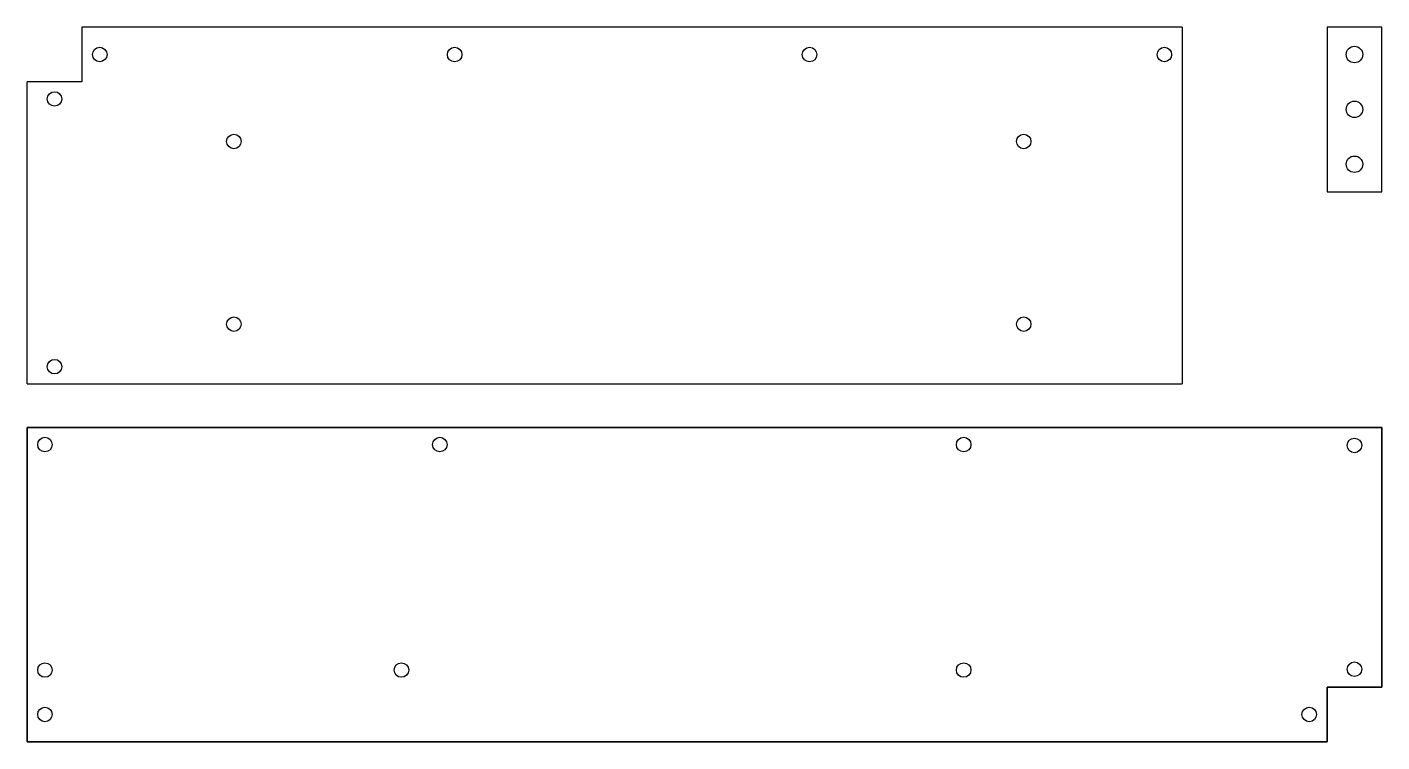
# Model space of a CAD drawing. Header units: millimetres. Extents: x 0 to 247, y 0 to 130.
import ezdxf

# ---------------------------------------------------------------- set-up
doc = ezdxf.new("R2010")
doc.units = ezdxf.units.MM
doc.layers.add('Sketch plane 21', color=7, linetype='Continuous')

msp = doc.modelspace()

# ---------------------------------------------------------------- linework, layer by layer
at = {"layer": 'Sketch plane 21'}
for p, q in [((210.6, 130.3), (10, 130.3)), ((10, 130.3), (10, 120.3)), ((10, 130.3), (10, 120.3)), ((210.6, 130.3), (10, 130.3)), ((10, 130.3), (10, 120.3)), ((210.6, 130.3), (10, 130.3)), ((210.6, 130.3), (210.6, 65.3)), ((210.6, 130.3), (210.6, 65.3)), ((210.6, 130.3), (210.6, 65.3)), ((237, 130.3), (237, 100.3)), ((247, 130.3), (237, 130.3)), ((237, 130.3), (237, 100.3)), ((247, 130.3), (237, 130.3)), ((247, 100.3), (247, 130.3)), ((247, 100.3), (247, 130.3)), ((10, 120.3), (0, 120.3)), ((0, 65.3), (0, 120.3)), ((0, 65.3), (0, 120.3)), ((10, 120.3), (0, 120.3)), ((0, 65.3), (0, 120.3)), ((10, 120.3), (0, 120.3)), ((237, 100.3), (247, 100.3)), ((237, 100.3), (247, 100.3)), ((0, 65.3), (210.6, 65.3)), ((0, 65.3), (210.6, 65.3)), ((0, 65.3), (210.6, 65.3)), ((247, 57.3), (0, 57.3)), ((247, 57.3), (0, 57.3)), ((0, 57.3), (247, 57.3)), ((247, 57.3), (0, 57.3)), ((0, 0), (0, 57.3)), ((0, 57.3), (0, 0)), ((0, 57.3), (0, 0)), ((0, 57.3), (0, 0)), ((247, 57.3), (0, 57.3)), ((0, 57.3), (0, 0)), ((247, 10), (247, 57.3)), ((247, 57.3), (247, 10)), ((247, 10), (247, 57.3)), ((247, 10), (247, 57.3)), ((247, 10), (247, 57.3)), ((237, 0), (237, 10)), ((237, 0), (237, 10)), ((237, 10), (247, 10)), ((237, 10), (247, 10)), ((237, 0), (237, 10)), ((237, 10), (247, 10)), ((247, 10), (237, 10)), ((237, 10), (237, 0)), ((237, 10), (247, 10)), ((237, 0), (237, 10)), ((0, 0), (237, 0)), ((237, 0), (0, 0)), ((0, 0), (237, 0)), ((237, 0), (0, 0)), ((0, 0), (237, 0))]:
    msp.add_line(p, q, dxfattribs=at)
for centre, radius in [((13.25, 125.3), 1.32), ((13.25, 125.3), 1.32), ((13.25, 125.3), 1.32), ((77.95, 125.3), 1.33), ((77.95, 125.3), 1.33), ((77.95, 125.3), 1.33), ((142.65, 125.3), 1.33), ((142.65, 125.3), 1.33), ((142.65, 125.3), 1.33), ((207.35, 125.3), 1.32), ((207.35, 125.3), 1.32), ((207.35, 125.3), 1.32), ((242, 125.3), 1.5), ((242, 125.3), 1.5), ((5, 117.2), 1.32), ((5, 117.2), 1.32), ((5, 117.2), 1.32), ((242, 115.3), 1.5), ((242, 115.3), 1.5), ((37.7, 109.45), 1.32), ((37.7, 109.45), 1.32), ((37.7, 109.45), 1.32), ((181.7, 109.45), 1.32), ((181.7, 109.45), 1.32), ((181.7, 109.45), 1.32), ((242, 105.3), 1.5), ((242, 105.3), 1.5), ((37.7, 76.15), 1.32), ((37.7, 76.15), 1.32), ((37.7, 76.15), 1.32), ((181.7, 76.15), 1.32), ((181.7, 76.15), 1.32), ((181.7, 76.15), 1.32), ((5, 68.4), 1.32), ((5, 68.4), 1.32), ((5, 68.4), 1.32), ((3.25, 54.2), 1.32), ((3.25, 54.2), 1.32), ((3.25, 54.2), 1.32), ((3.25, 54.2), 1.32), ((3.25, 54.2), 1.32), ((75.25, 54.2), 1.32), ((75.25, 54.2), 1.32), ((75.25, 54.2), 1.32), ((75.25, 54.2), 1.32), ((75.25, 54.2), 1.32), ((170.75, 54.2), 1.32), ((170.75, 54.2), 1.32), ((170.75, 54.2), 1.32), ((170.75, 54.2), 1.32), ((170.75, 54.2), 1.32), ((242, 54.05), 1.33), ((242, 54.05), 1.33), ((242, 54.05), 1.33), ((242, 54.05), 1.33), ((242, 54.05), 1.33), ((3.25, 13.1), 1.32), ((3.25, 13.1), 1.32), ((3.25, 13.1), 1.32), ((3.25, 13.1), 1.32), ((3.25, 13.1), 1.32), ((68.25, 13.1), 1.32), ((68.25, 13.1), 1.32), ((68.25, 13.1), 1.32), ((68.25, 13.1), 1.32), ((68.25, 13.1), 1.32), ((170.75, 13.1), 1.32), ((170.75, 13.1), 1.32), ((170.75, 13.1), 1.32), ((170.75, 13.1), 1.32), ((170.75, 13.1), 1.32), ((242, 13.25), 1.32), ((242, 13.25), 1.32), ((242, 13.25), 1.32), ((242, 13.25), 1.32), ((242, 13.25), 1.32), ((3.25, 5), 1.32), ((3.25, 5), 1.32), ((3.25, 5), 1.32), ((3.25, 5), 1.32), ((3.25, 5), 1.32), ((233.75, 5), 1.32), ((233.75, 5), 1.32), ((233.75, 5), 1.32), ((233.75, 5), 1.32), ((233.75, 5), 1.32)]:
    msp.add_circle(centre, radius, dxfattribs=at)

doc.saveas('drawing.dxf')
